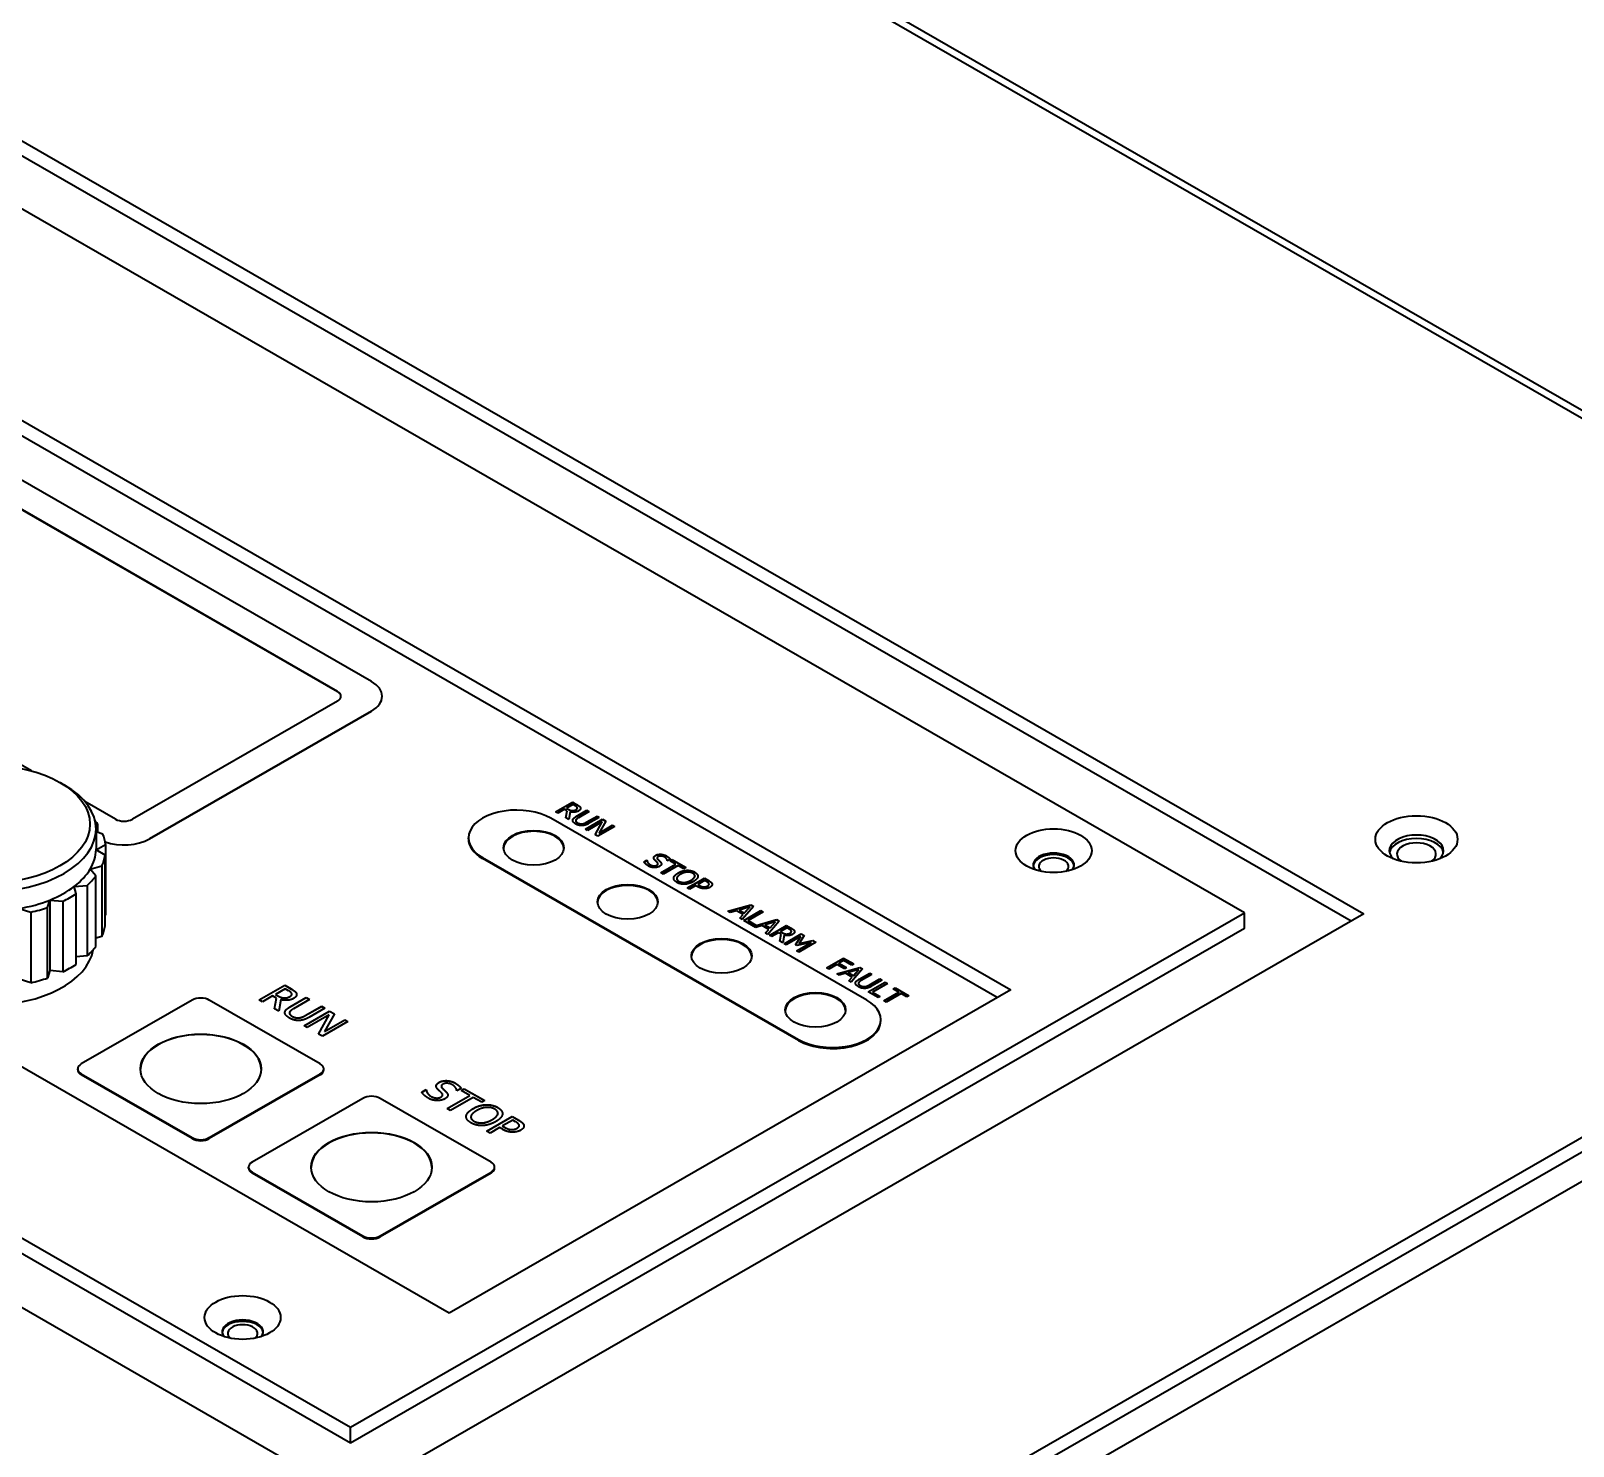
# Model space of a CAD drawing. Header units: millimetres. Extents: x 0 to 1682, y 0 to 1188.
# Drawn here: x 1531.8 to 1582.9, y 982.7 to 1029.7 of the extents above; entities that cross this region are included whole.
import ezdxf

# ---------------------------------------------------------------- set-up
doc = ezdxf.new("R2010")
doc.units = ezdxf.units.MM
doc.header["$LTSCALE"] = 2
doc.layers.add('가시적인 것(ISO)', color=3, linetype='Continuous', lineweight=40)
doc.layers.add('가시적인 좁은 것(ISO)', color=3, linetype='Continuous', lineweight=35)

msp = doc.modelspace()

# ---------------------------------------------------------------- linework, layer by layer
at = {"layer": '가시적인 것(ISO)'}
for p, q in [((1604.3142, 1004.9367), (1451.5792, 1092.891)), ((1525.3837, 1029.5491), (1576.0126, 1000.3939)), ((1575.5867, 1000.1486), (1525.3837, 1029.0586)), ((1572.0528, 1000.4266), (1525.3837, 1027.3015)), ((1520.9573, 1022.8468), (1564.317, 997.8775)), ((1563.8633, 997.6162), (1521.4947, 1022.0147)), ((1543.1321, 1008.0919), (1525.0302, 1018.5161)), ((1524.4645, 1017.8646), (1542.0008, 1007.7661)), ((1542.0008, 1007.7629), (1524.4645, 1017.8613)), ((1531.8672, 1005.132), (1517.1106, 1013.6298)), ((1545.706, 987.1602), (1502.3462, 1012.1294)), ((1495.7701, 1010.2482), (1542.4392, 983.3732)), ((1542.4392, 981.0602), (1491.8103, 1010.2154)), ((1542.4392, 982.85), (1495.7701, 1009.7249)), ((1542.0008, 1007.4404), (1535.2125, 1003.5313)), ((1543.4836, 1007.6), (1543.4836, 1007.6033)), ((1535.7782, 1002.8798), (1543.1321, 1007.1146)), ((1543.1321, 1007.1114), (1535.7782, 1002.8765)), ((1532.8176, 1004.7437), (1532.9596, 1004.6613)), ((1534.6186, 964.9923), (1603.915, 1004.8975)), ((1534.6468, 1003.5313), (1533.6377, 1004.1125)), ((1603.915, 1004.4069), (1534.6186, 964.5018)), ((1549.2275, 1003.771), (1549.7931, 1004.0968)), ((1549.2303, 1003.7694), (1549.7931, 1004.0935)), ((1549.7931, 1004.0968), (1549.9389, 1004.0128)), ((1549.7931, 1004.0968), (1549.7931, 1004.0935)), ((1549.7931, 1004.0935), (1549.9389, 1004.0096)), ((1549.3026, 1003.7277), (1549.2275, 1003.771)), ((1549.5277, 1003.8574), (1549.3026, 1003.7277)), ((1549.6139, 1003.8077), (1549.5277, 1003.8574)), ((1549.5676, 1003.5752), (1549.6139, 1003.8077)), ((1549.5682, 1003.5748), (1549.6139, 1003.8045)), ((1549.8032, 1004.016), (1549.5905, 1003.8935)), ((1549.5905, 1003.8935), (1549.5905, 1003.8902)), ((1549.5905, 1003.8935), (1549.6565, 1003.8555)), ((1549.5905, 1003.8902), (1549.6565, 1003.8522)), ((1549.6139, 1003.8077), (1549.6139, 1003.8045)), ((1549.7102, 1003.7766), (1549.6652, 1003.5189)), ((1549.7881, 1003.8135), (1549.7881, 1003.8103)), ((1549.8779, 1003.973), (1549.8032, 1004.016)), ((1549.916, 1003.6195), (1550.269, 1003.8228)), ((1549.916, 1003.6162), (1550.269, 1003.8195)), ((1549.9507, 1003.8974), (1549.9507, 1003.8942)), ((1550.3442, 1003.7795), (1549.9912, 1003.5762)), ((1550.2483, 1003.426), (1550.6032, 1003.6303)), ((1550.2483, 1003.4227), (1550.6032, 1003.6271)), ((1550.269, 1003.8228), (1550.3442, 1003.7795)), ((1550.269, 1003.8228), (1550.269, 1003.8195)), ((1550.269, 1003.8195), (1550.3413, 1003.7778)), ((1550.6783, 1003.587), (1550.3254, 1003.3838)), ((1550.6032, 1003.6303), (1550.6783, 1003.587)), ((1550.6032, 1003.6303), (1550.6032, 1003.6271)), ((1550.6032, 1003.6271), (1550.6755, 1003.5854)), ((1533.9982, 1003.3204), (1534.05, 1003.3765)), ((1534.0042, 1003.2011), (1534.0042, 1002.547)), ((1534.2306, 1003.0375), (1534.0042, 1003.1067)), ((1534.05, 1003.3765), (1534.05, 1003.0927)), ((1559.537, 997.5342), (1549.0718, 1003.5607)), ((1549.6652, 1003.5189), (1549.5676, 1003.5752)), ((1549.8986, 1003.4811), (1549.8986, 1003.4779)), ((1550.2204, 1003.1992), (1550.7861, 1003.525)), ((1550.2905, 1003.1589), (1550.2204, 1003.1992)), ((1550.2232, 1003.1976), (1550.7861, 1003.5217)), ((1550.7783, 1003.4397), (1550.2905, 1003.1589)), ((1550.5408, 1003.0147), (1550.7783, 1003.4397)), ((1550.5422, 1003.0139), (1550.7783, 1003.4365)), ((1551.1908, 1003.2919), (1550.6252, 1002.9661)), ((1550.8929, 1003.4635), (1550.6728, 1003.0744)), ((1550.6728, 1003.0744), (1551.1207, 1003.3323)), ((1550.6728, 1003.0711), (1551.1207, 1003.329)), ((1550.6728, 1003.0744), (1550.6728, 1003.0711)), ((1550.7783, 1003.4397), (1550.7783, 1003.4365)), ((1550.7861, 1003.525), (1550.8929, 1003.4635)), ((1550.7861, 1003.525), (1550.7861, 1003.5217)), ((1550.7861, 1003.5217), (1550.8915, 1003.461)), ((1551.1207, 1003.3323), (1551.1908, 1003.2919)), ((1551.1207, 1003.3323), (1551.1207, 1003.329)), ((1551.1207, 1003.329), (1551.188, 1003.2903)), ((1534.0037, 1002.5128), (1534.3166, 1002.6872)), ((1534.3166, 1002.6872), (1534.3166, 1000.349)), ((1546.3405, 1002.8765), (1546.3405, 1002.9092)), ((1550.6252, 1002.9661), (1550.5408, 1003.0147)), ((1534.3065, 1002.3326), (1534.0037, 1002.5128)), ((1534.3065, 999.9944), (1534.3065, 1002.3326)), ((1546.8091, 1002.2577), (1557.2743, 996.2312)), ((1557.2743, 996.1985), (1546.8091, 1002.225)), ((1552.1613, 1002.1137), (1552.2558, 1002.1681)), ((1552.1628, 1002.1113), (1552.2558, 1002.1648)), ((1552.2558, 1002.1681), (1552.2613, 1002.165)), ((1552.2558, 1002.1681), (1552.2558, 1002.1648)), ((1552.2558, 1002.1648), (1552.2613, 1002.1617)), ((1552.2613, 1002.165), (1552.2613, 1002.1617)), ((1552.5934, 1002.242), (1552.5934, 1002.2387)), ((1552.622, 1002.0517), (1552.622, 1002.0484)), ((1552.9392, 1002.1441), (1552.9337, 1002.1473)), ((1553.0291, 1002.1958), (1552.9392, 1002.1441)), ((1553.0296, 1002.1491), (1553.0965, 1002.1877)), ((1553.2193, 1002.0398), (1553.0296, 1002.1491)), ((1553.0324, 1002.1475), (1553.0965, 1002.1844)), ((1553.0965, 1002.1877), (1553.5512, 1001.9258)), ((1553.0965, 1002.1877), (1553.0965, 1002.1844)), ((1553.0965, 1002.1844), (1553.5484, 1001.9241)), ((1533.8092, 1001.874), (1534.2004, 1001.9841)), ((1534.0004, 1001.6487), (1533.8092, 1001.874)), ((1534.0004, 999.3105), (1534.0004, 1001.6487)), ((1534.2004, 1001.9841), (1534.2004, 999.6459)), ((1552.7206, 1001.7526), (1553.2193, 1002.0398)), ((1552.7958, 1001.7093), (1552.7206, 1001.7526)), ((1552.7234, 1001.751), (1553.2193, 1002.0366)), ((1553.2945, 1001.9965), (1552.7958, 1001.7093)), ((1553.2193, 1002.0398), (1553.2193, 1002.0366)), ((1553.2465, 1001.5618), (1553.2465, 1001.5585)), ((1553.4843, 1001.8872), (1553.2945, 1001.9965)), ((1553.5512, 1001.9258), (1553.4843, 1001.8872)), ((1553.5797, 1001.835), (1553.5797, 1001.8317)), ((1553.5934, 1001.25), (1554.1591, 1001.5757)), ((1553.5962, 1001.2483), (1554.1591, 1001.5725)), ((1553.842, 1001.6476), (1553.842, 1001.6443)), ((1554.1591, 1001.5757), (1554.3012, 1001.4939)), ((1554.1591, 1001.5757), (1554.1591, 1001.5725)), ((1554.1591, 1001.5725), (1554.3012, 1001.4906)), ((1533.2813, 1001.301), (1533.7125, 1001.3361)), ((1533.3423, 1001.0527), (1533.2813, 1001.301)), ((1533.3423, 998.7145), (1533.3423, 1001.0527)), ((1533.7125, 1001.3361), (1533.7125, 998.9979)), ((1553.6686, 1001.2067), (1553.5934, 1001.25)), ((1553.8795, 1001.3281), (1553.6686, 1001.2067)), ((1553.9432, 1001.2914), (1553.8795, 1001.3281)), ((1554.1692, 1001.495), (1553.9436, 1001.3651)), ((1553.9436, 1001.3651), (1553.9436, 1001.3618)), ((1553.9436, 1001.3651), (1553.995, 1001.3355)), ((1553.9436, 1001.3618), (1553.995, 1001.3322)), ((1554.1495, 1001.2856), (1554.1495, 1001.2823)), ((1554.2315, 1001.4591), (1554.1692, 1001.495)), ((1554.3134, 1001.3739), (1554.3134, 1001.3707)), ((1531.46, 1000.5651), (1531.8446, 1000.4476)), ((1532.3967, 1000.603), (1532.4719, 1000.85)), ((1532.3967, 998.2648), (1532.3967, 1000.603)), ((1532.4719, 1000.85), (1532.4719, 998.5118)), ((1532.4719, 1000.85), (1532.9007, 1000.8067)), ((1532.9007, 1000.8067), (1532.9007, 998.4685)), ((1554.9379, 1000.4757), (1555.6943, 1000.6917)), ((1554.9417, 1000.4735), (1555.6943, 1000.6884)), ((1555.6618, 1000.6217), (1555.3083, 1000.5185)), ((1555.3083, 1000.5185), (1555.3083, 1000.5152)), ((1555.3083, 1000.5185), (1555.483, 1000.4179)), ((1555.3083, 1000.5152), (1555.483, 1000.4146)), ((1555.7869, 1000.6383), (1555.4119, 1000.2028)), ((1555.483, 1000.4179), (1555.6618, 1000.6217)), ((1555.483, 1000.4146), (1555.6618, 1000.6184)), ((1555.6618, 1000.6217), (1555.6618, 1000.6184)), ((1555.6943, 1000.6917), (1555.7869, 1000.6383)), ((1555.6943, 1000.6917), (1555.6943, 1000.6884)), ((1555.6943, 1000.6884), (1555.785, 1000.6361)), ((1531.8446, 1000.4476), (1531.8446, 998.1094)), ((1534.3166, 1000.349), (1534.3065, 1000.3433)), ((1542.4392, 983.3732), (1572.0528, 1000.4266)), ((1576.0126, 1000.3939), (1542.4392, 981.0602)), ((1555.014, 1000.4319), (1554.9379, 1000.4757)), ((1555.2235, 1000.4934), (1555.014, 1000.4319)), ((1555.4395, 1000.3691), (1555.2235, 1000.4934)), ((1555.3326, 1000.2484), (1555.4395, 1000.3691)), ((1555.4119, 1000.2028), (1555.3326, 1000.2484)), ((1555.3346, 1000.2473), (1555.4395, 1000.3658)), ((1555.4395, 1000.3691), (1555.4395, 1000.3658)), ((1555.4656, 1000.1719), (1556.0313, 1000.4976)), ((1555.8676, 999.9404), (1555.4656, 1000.1719)), ((1555.4684, 1000.1702), (1556.0313, 1000.4944)), ((1555.483, 1000.4179), (1555.483, 1000.4146)), ((1556.1064, 1000.4543), (1555.6077, 1000.1671)), ((1555.6077, 1000.1671), (1555.8603, 1000.0217)), ((1555.6077, 1000.1671), (1555.6077, 1000.1638)), ((1555.6077, 1000.1638), (1555.8574, 1000.02)), ((1555.7988, 999.9863), (1556.5479, 1000.2001)), ((1555.7988, 999.983), (1556.5479, 1000.1968)), ((1555.8603, 1000.0217), (1555.7988, 999.9863)), ((1556.0313, 1000.4976), (1556.1064, 1000.4543)), ((1556.0313, 1000.4976), (1556.0313, 1000.4944)), ((1556.0313, 1000.4944), (1556.1036, 1000.4527)), ((1556.5154, 1000.1302), (1556.1619, 1000.0269)), ((1556.1619, 1000.0269), (1556.1619, 1000.0237)), ((1556.1619, 1000.0269), (1556.3366, 999.9264)), ((1556.1619, 1000.0237), (1556.3366, 999.9231)), ((1556.6405, 1000.1468), (1556.2655, 999.7112)), ((1556.3192, 999.6803), (1556.8848, 1000.0061)), ((1556.3366, 999.9264), (1556.5154, 1000.1302)), ((1556.3366, 999.9231), (1556.5154, 1000.1269)), ((1556.5154, 1000.1302), (1556.5154, 1000.1269)), ((1556.5479, 1000.2001), (1556.6405, 1000.1468)), ((1556.5479, 1000.2001), (1556.5479, 1000.1968)), ((1556.5479, 1000.1968), (1556.6386, 1000.1446)), ((1556.8848, 1000.0061), (1557.0306, 999.9221)), ((1556.8848, 1000.0061), (1556.8848, 1000.0028)), ((1572.0528, 999.9034), (1572.0528, 1000.4266)), ((1534.2004, 999.6459), (1534.0004, 999.5896)), ((1572.0528, 999.9034), (1542.4392, 982.85)), ((1555.7988, 999.9863), (1555.7988, 999.983)), ((1556.0771, 1000.0019), (1555.8676, 999.9404)), ((1556.293, 999.8775), (1556.0771, 1000.0019)), ((1556.1862, 999.7569), (1556.293, 999.8775)), ((1556.2655, 999.7112), (1556.1862, 999.7569)), ((1556.1881, 999.7558), (1556.293, 999.8743)), ((1556.293, 999.8775), (1556.293, 999.8743)), ((1556.3943, 999.637), (1556.3192, 999.6803)), ((1556.322, 999.6787), (1556.8848, 1000.0028)), ((1556.3366, 999.9264), (1556.3366, 999.9231)), ((1556.6194, 999.7667), (1556.3943, 999.637)), ((1556.7056, 999.717), (1556.6194, 999.7667)), ((1556.6593, 999.4845), (1556.7056, 999.717)), ((1556.6599, 999.4841), (1556.7056, 999.7138)), ((1556.8949, 999.9253), (1556.6822, 999.8028)), ((1556.6822, 999.8028), (1556.6822, 999.7995)), ((1556.6822, 999.8028), (1556.7482, 999.7648)), ((1556.6822, 999.7995), (1556.7482, 999.7615)), ((1556.7056, 999.717), (1556.7056, 999.7138)), ((1556.8019, 999.6859), (1556.7569, 999.4282)), ((1556.8019, 999.4024), (1557.3675, 999.7281)), ((1556.8047, 999.4007), (1557.3675, 999.7248)), ((1557.3593, 999.6426), (1556.872, 999.362)), ((1556.8798, 999.7228), (1556.8798, 999.7196)), ((1556.8848, 1000.0028), (1557.0306, 999.9189)), ((1556.9696, 999.8823), (1556.8949, 999.9253)), ((1557.0424, 999.8067), (1557.0424, 999.8035)), ((1557.1741, 999.3675), (1557.3593, 999.6426)), ((1557.1757, 999.3666), (1557.3593, 999.6393)), ((1557.4702, 999.669), (1557.2965, 999.4063)), ((1557.2965, 999.4063), (1557.748, 999.509)), ((1557.2965, 999.403), (1557.748, 999.5057)), ((1557.3593, 999.6426), (1557.3593, 999.6393)), ((1557.3675, 999.7281), (1557.4702, 999.669)), ((1557.3675, 999.7281), (1557.3675, 999.7248)), ((1557.3675, 999.7248), (1557.4687, 999.6666)), ((1557.748, 999.509), (1557.8526, 999.4488)), ((1557.748, 999.509), (1557.748, 999.5057)), ((1557.748, 999.5057), (1557.8497, 999.4472)), ((1533.7125, 998.9979), (1533.3423, 998.9678)), ((1556.7569, 999.4282), (1556.6593, 999.4845)), ((1556.872, 999.362), (1556.8019, 999.4024)), ((1557.2199, 999.3411), (1557.1741, 999.3675)), ((1557.2117, 999.1664), (1557.699, 999.447)), ((1557.2869, 999.1231), (1557.2117, 999.1664)), ((1557.2145, 999.1647), (1557.699, 999.4437)), ((1557.699, 999.447), (1557.2199, 999.3411)), ((1557.8526, 999.4488), (1557.2869, 999.1231)), ((1557.2965, 999.4063), (1557.2965, 999.403)), ((1557.699, 999.447), (1557.699, 999.4437)), ((1532.4719, 998.5118), (1532.3967, 998.2648)), ((1532.9007, 998.4685), (1532.4719, 998.5118)), ((1558.2053, 998.601), (1558.771, 998.9268)), ((1558.2805, 998.5577), (1558.2053, 998.601)), ((1558.2081, 998.5994), (1558.771, 998.9235)), ((1558.5528, 998.7145), (1558.2805, 998.5577)), ((1558.55, 998.4025), (1559.3064, 998.6185)), ((1558.8049, 998.5694), (1558.5528, 998.7145)), ((1558.5538, 998.4003), (1559.3064, 998.6152)), ((1558.7792, 998.845), (1558.6197, 998.7531)), ((1558.6197, 998.7531), (1558.8718, 998.6079)), ((1558.6197, 998.7531), (1558.6197, 998.7498)), ((1558.6197, 998.7498), (1558.869, 998.6063)), ((1558.771, 998.9268), (1559.1093, 998.732)), ((1558.771, 998.9268), (1558.771, 998.9235)), ((1558.771, 998.9235), (1559.1065, 998.7303)), ((1559.0424, 998.6934), (1558.7792, 998.845)), ((1558.8718, 998.6079), (1558.8049, 998.5694)), ((1559.2739, 998.5485), (1558.9204, 998.4453)), ((1559.399, 998.5651), (1559.024, 998.1296)), ((1559.1093, 998.732), (1559.0424, 998.6934)), ((1559.0951, 998.3447), (1559.2739, 998.5485)), ((1559.0951, 998.3414), (1559.2739, 998.5452)), ((1559.2739, 998.5485), (1559.2739, 998.5452)), ((1559.3064, 998.6185), (1559.399, 998.5651)), ((1559.3064, 998.6185), (1559.3064, 998.6152)), ((1559.3064, 998.6152), (1559.3971, 998.5629)), ((1531.8446, 998.1094), (1531.46, 998.2269)), ((1539.4058, 997.5403), (1540.2543, 998.0289)), ((1539.4086, 997.5386), (1540.2543, 998.0256)), ((1540.2543, 998.0289), (1540.473, 997.903)), ((1540.2543, 998.0289), (1540.2543, 998.0256)), ((1540.2543, 998.0256), (1540.473, 997.8997)), ((1558.6261, 998.3587), (1558.55, 998.4025)), ((1558.8356, 998.4202), (1558.6261, 998.3587)), ((1559.0515, 998.2959), (1558.8356, 998.4202)), ((1558.9204, 998.4453), (1558.9204, 998.442)), ((1558.9204, 998.4453), (1559.0951, 998.3447)), ((1558.9204, 998.442), (1559.0951, 998.3414)), ((1558.9447, 998.1752), (1559.0515, 998.2959)), ((1559.024, 998.1296), (1558.9447, 998.1752)), ((1558.9466, 998.1741), (1559.0515, 998.2926)), ((1559.0515, 998.2959), (1559.0515, 998.2926)), ((1559.0951, 998.3447), (1559.0951, 998.3414)), ((1559.2661, 998.0868), (1559.2661, 998.0835)), ((1559.2835, 998.2251), (1559.6365, 998.4284)), ((1559.2835, 998.2218), (1559.6365, 998.4251)), ((1559.7117, 998.3851), (1559.3587, 998.1818)), ((1559.5879, 997.8049), (1560.1536, 998.1306)), ((1559.5907, 997.8032), (1560.1536, 998.1273)), ((1559.6158, 998.0316), (1559.9707, 998.2359)), ((1559.6158, 998.0283), (1559.9707, 998.2327)), ((1559.6365, 998.4284), (1559.7117, 998.3851)), ((1559.6365, 998.4284), (1559.6365, 998.4251)), ((1559.6365, 998.4251), (1559.7088, 998.3835)), ((1560.0458, 998.1926), (1559.6929, 997.9894)), ((1560.2288, 998.0873), (1559.73, 997.8001)), ((1559.9707, 998.2359), (1560.0458, 998.1926)), ((1559.9707, 998.2359), (1559.9707, 998.2327)), ((1559.9707, 998.2327), (1560.043, 998.191)), ((1560.1536, 998.1306), (1560.2288, 998.0873)), ((1560.1536, 998.1306), (1560.1536, 998.1273)), ((1560.1536, 998.1273), (1560.2259, 998.0857)), ((1537.1924, 997.5342), (1533.5155, 995.4168)), ((1541.4351, 995.4168), (1537.7581, 997.5342)), ((1539.5185, 997.4753), (1539.4058, 997.5403)), ((1539.8562, 997.6698), (1539.5185, 997.4753)), ((1539.9854, 997.5953), (1539.8562, 997.6698)), ((1539.916, 997.2465), (1539.9854, 997.5953)), ((1539.9166, 997.2461), (1539.9854, 997.592)), ((1540.2694, 997.9077), (1539.9504, 997.724)), ((1539.9504, 997.724), (1539.9504, 997.7207)), ((1539.9504, 997.724), (1540.0494, 997.667)), ((1539.9504, 997.7207), (1540.0494, 997.6637)), ((1539.9854, 997.5953), (1539.9854, 997.592)), ((1540.1298, 997.5486), (1540.0625, 997.1621)), ((1540.2467, 997.604), (1540.2467, 997.6008)), ((1540.3815, 997.8432), (1540.2694, 997.9077)), ((1540.4386, 997.313), (1540.9681, 997.6179)), ((1540.4386, 997.3097), (1540.9681, 997.6146)), ((1540.4907, 997.7299), (1540.4907, 997.7266)), ((1541.0808, 997.5529), (1540.5514, 997.248)), ((1540.9681, 997.6179), (1541.0808, 997.5529)), ((1540.9681, 997.6179), (1540.9681, 997.6146)), ((1540.9681, 997.6146), (1541.078, 997.5513)), ((1564.317, 997.8775), (1545.706, 987.1602)), ((1559.9157, 997.6161), (1559.5879, 997.8049)), ((1559.73, 997.8001), (1559.9826, 997.6546)), ((1559.73, 997.8001), (1559.73, 997.7968)), ((1559.73, 997.7968), (1559.9797, 997.653)), ((1559.9826, 997.6546), (1559.9157, 997.6161)), ((1560.1068, 997.506), (1560.6056, 997.7932)), ((1560.182, 997.4627), (1560.1068, 997.506)), ((1560.1097, 997.5044), (1560.6056, 997.79)), ((1560.6808, 997.7499), (1560.182, 997.4627)), ((1560.4158, 997.9025), (1560.4827, 997.9411)), ((1560.6056, 997.7932), (1560.4158, 997.9025)), ((1560.4186, 997.9009), (1560.4827, 997.9378)), ((1560.4827, 997.9411), (1560.9375, 997.6792)), ((1560.4827, 997.9411), (1560.4827, 997.9378)), ((1560.4827, 997.9378), (1560.9346, 997.6776)), ((1560.6056, 997.7932), (1560.6056, 997.79)), ((1560.8705, 997.6407), (1560.6808, 997.7499)), ((1560.9375, 997.6792), (1560.8705, 997.6407)), ((1540.0625, 997.1621), (1539.916, 997.2465)), ((1540.4125, 997.1054), (1540.4125, 997.1022)), ((1540.8952, 996.6826), (1541.7437, 997.1712)), ((1540.898, 996.681), (1541.7437, 997.168)), ((1540.9371, 997.0227), (1541.4693, 997.3292)), ((1540.9371, 997.0195), (1541.4693, 997.326)), ((1541.732, 997.0433), (1541.0004, 996.622)), ((1541.5821, 997.2643), (1541.0526, 996.9594)), ((1541.3758, 996.4058), (1541.732, 997.0433)), ((1541.3772, 996.405), (1541.732, 997.0401)), ((1541.4693, 997.3292), (1541.5821, 997.2643)), ((1541.4693, 997.3292), (1541.4693, 997.326)), ((1541.4693, 997.326), (1541.5793, 997.2626)), ((1541.9039, 997.079), (1541.5739, 996.4953)), ((1541.732, 997.0433), (1541.732, 997.0401)), ((1541.7437, 997.1712), (1541.9039, 997.079)), ((1541.7437, 997.1712), (1541.7437, 997.168)), ((1541.7437, 997.168), (1541.9025, 997.0765)), ((1541.0004, 996.622), (1540.8952, 996.6826)), ((1542.3509, 996.8216), (1541.5023, 996.3329)), ((1541.5739, 996.4953), (1542.2457, 996.8822)), ((1541.5739, 996.492), (1542.2457, 996.8789)), ((1541.5739, 996.4953), (1541.5739, 996.492)), ((1542.2457, 996.8822), (1542.3509, 996.8216)), ((1542.2457, 996.8822), (1542.2457, 996.8789)), ((1542.2457, 996.8789), (1542.348, 996.8199)), ((1560.0056, 996.85), (1560.0056, 996.8827)), ((1541.5023, 996.3329), (1541.3758, 996.4058)), ((1533.3983, 995.2212), (1533.3983, 995.2539)), ((1533.5155, 995.0911), (1537.1924, 992.9736)), ((1537.1924, 992.9409), (1533.5155, 995.0584)), ((1537.7581, 992.9736), (1541.4351, 995.0911)), ((1541.4351, 995.0584), (1537.7581, 992.9409)), ((1541.5522, 995.2212), (1541.5522, 995.2539)), ((1544.7965, 994.4843), (1544.9382, 994.5658)), ((1544.798, 994.4818), (1544.9382, 994.5626)), ((1544.9382, 994.5658), (1544.9464, 994.5611)), ((1544.9382, 994.5658), (1544.9382, 994.5626)), ((1544.9382, 994.5626), (1544.9464, 994.5578)), ((1544.9464, 994.5611), (1544.9464, 994.5578)), ((1545.4447, 994.6766), (1545.4447, 994.6733)), ((1545.4875, 994.3911), (1545.4875, 994.3879)), ((1545.9634, 994.5298), (1545.9552, 994.5346)), ((1546.0982, 994.6074), (1545.9634, 994.5298)), ((1546.0989, 994.5373), (1546.1993, 994.5951)), ((1546.3836, 994.3734), (1546.0989, 994.5373)), ((1546.1017, 994.5357), (1546.1993, 994.5919)), ((1546.1993, 994.5951), (1546.8814, 994.2023)), ((1546.1993, 994.5951), (1546.1993, 994.5919)), ((1546.1993, 994.5919), (1546.8786, 994.2007)), ((1542.8493, 994.2767), (1539.1723, 992.1593)), ((1547.0919, 992.1593), (1543.415, 994.2767)), ((1545.6354, 993.9426), (1546.3836, 994.3734)), ((1545.7482, 993.8776), (1545.6354, 993.9426)), ((1545.6383, 993.9409), (1546.3836, 994.3701)), ((1546.4963, 994.3084), (1545.7482, 993.8776)), ((1546.3836, 994.3734), (1546.3836, 994.3701)), ((1546.781, 994.1445), (1546.4963, 994.3084)), ((1546.8814, 994.2023), (1546.781, 994.1445)), ((1546.924, 994.0661), (1546.924, 994.0628)), ((1546.4243, 993.6563), (1546.4243, 993.6531)), ((1546.9447, 993.1886), (1547.7932, 993.6773)), ((1546.9475, 993.187), (1547.7932, 993.674)), ((1547.3176, 993.785), (1547.3176, 993.7818)), ((1547.8083, 993.5561), (1547.47, 993.3613)), ((1547.47, 993.3613), (1547.47, 993.358)), ((1547.47, 993.3613), (1547.547, 993.3169)), ((1547.7932, 993.6773), (1548.0063, 993.5545)), ((1547.7932, 993.6773), (1547.7932, 993.674)), ((1547.7932, 993.674), (1548.0063, 993.5512)), ((1547.9018, 993.5022), (1547.8083, 993.5561)), ((1548.0247, 993.3746), (1548.0247, 993.3713)), ((1547.0574, 993.1237), (1546.9447, 993.1886)), ((1547.3737, 993.3058), (1547.0574, 993.1237)), ((1547.4693, 993.2508), (1547.3737, 993.3058)), ((1547.47, 993.358), (1547.547, 993.3137)), ((1547.7787, 993.2421), (1547.7787, 993.2388)), ((1539.0552, 991.9637), (1539.0552, 991.9964)), ((1539.1723, 991.8335), (1542.8493, 989.7161)), ((1543.415, 989.7161), (1547.0919, 991.8335)), ((1547.2091, 991.9637), (1547.2091, 991.9964)), ((1542.8493, 989.6834), (1539.1723, 991.8008)), ((1547.0919, 991.8008), (1543.415, 989.6834)), ((1542.4392, 982.85), (1542.4392, 983.3732))]:
    msp.add_line(p, q, dxfattribs=at)
for centre, major_axis, start_param, end_param in [((1541.7179, 1007.6033), (0.4, 0), 5.4977871, 7.0685835), ((1541.7179, 1007.6), (0.4, 0), 0.0070985, 0.7853982), ((1542.2836, 1007.6033), (1.2, 0), 5.4977871, 7.0685835), ((1542.2836, 1007.6), (1.2, 0), 5.4977871, 6.2831853), ((1530.4042, 1003.2011), (-3.6, 0), 5.5016397, 10.2063236), ((1547.9405, 1002.9092), (-1.6, 0), 3.9269908, 7.0685835), ((1530.4042, 1002.547), (3.92, 0), 0.3762758, 0.4280721), ((1534.9297, 1003.6942), (0.4, 0), 3.9269908, 5.4977871), ((1548.5061, 1002.5508), (1, 0), 0.0283977, 3.113195), ((1530.4042, 1002.547), (3.92, 0), 0.0621165, 0.2190271), ((1534.9297, 1003.3684), (-1.2, 0), 1.0217728, 2.3561945), ((1534.9297, 1003.3652), (-1.2, 0), 1.0223793, 2.3561945), ((1547.9405, 1002.8765), (-1.6, 0), 0, 0.7853982), ((1577.7521, 1002.4854), (0.9, 0), 5.7344902, 9.9734731), ((1577.7521, 1002.371), (0.9, 0), 0.1106462, 3.0309464), ((1577.7521, 1002.371), (-0.6484, 0), 2.4510697, 6.9737082), ((1530.4042, 1002.547), (3.6, 0), 5.9525182, 6.2666775), ((1530.4042, 1002.547), (3.6, 0), 6.2666775, 6.2831853), ((1530.4042, 1002.547), (3.92, 0), 6.0311425, 6.1880531), ((1565.7313, 1002.0128), (0.68, 0), 5.8724146, 9.8355487), ((1565.7313, 1001.9638), (0.68, 0), 0.0626746, 3.0789181), ((1565.7313, 1001.9638), (-0.4918, 0), 2.520356, 6.9044219), ((1530.4042, 1002.547), (3.6, 0), 5.6383589, 5.9525182), ((1530.4042, 1002.547), (-3.92, 0), 2.5753906, 2.7323012), ((1530.4042, 1002.547), (3.6, 0), 5.3241997, 5.6383589), ((1530.4042, 1002.547), (-3.92, 0), 2.2612314, 2.418142), ((1551.6174, 1000.7591), (1, 0), 0.0283977, 3.113195), ((1530.4042, 1002.547), (3.6, 0), 5.0100404, 5.3241997), ((1530.4042, 1002.547), (-3.92, 0), 1.9470721, 2.1039827), ((1530.4042, 1000.2089), (3.92, 0), 6.0311425, 6.1880531), ((1554.7287, 998.9674), (1, 0), 0.0283977, 3.113195), ((1530.4042, 999.3913), (3.52, 0), 3.2378397, 6.1869383), ((1530.4042, 1000.2089), (3.92, 0), 5.7169833, 5.8738939), ((1530.4042, 1000.2089), (3.92, 0), 5.402824, 5.5597346), ((1530.4042, 1000.2089), (3.92, 0), 5.0886648, 5.2455753), ((1537.4753, 997.3714), (0.4, 0), 0.7853982, 2.3561945), ((1557.8399, 997.1758), (1, 0), 0.0283977, 3.113195), ((1558.4056, 996.8827), (1.6, 0), 3.9269908, 7.0685835), ((1558.4056, 996.85), (1.6, 0), 3.9269908, 6.2831853), ((1537.4753, 995.2376), (-2, 0), 3.1486912, 6.2760868), ((1533.7983, 995.2539), (-0.4, 0), 5.4977871, 7.0685835), ((1541.1522, 995.2539), (0.4, 0), 5.4977871, 7.0685835), ((1533.7983, 995.2212), (-0.4, 0), 0, 0.7853982), ((1541.1522, 995.2212), (0.4, 0), 5.4977871, 6.2831853), ((1543.1321, 994.1138), (0.4, 0), 0.7853982, 2.3561945), ((1537.4753, 993.1365), (-0.4, 0), 0.7853982, 2.3561945), ((1537.4753, 993.1038), (-0.4, 0), 0.7853982, 2.3561945), ((1543.1321, 991.98), (-2, 0), 3.1486912, 6.2760868), ((1539.4552, 991.9964), (-0.4, 0), 5.4977871, 7.0685835), ((1539.4552, 991.9637), (-0.4, 0), 0, 0.7853982), ((1546.8091, 991.9964), (0.4, 0), 5.4977871, 7.0685835), ((1546.8091, 991.9637), (0.4, 0), 5.4977871, 6.2831853), ((1543.1321, 989.879), (-0.4, 0), 0.7853982, 2.3561945), ((1543.1321, 989.8463), (-0.4, 0), 0.7853982, 2.3561945), ((1538.8612, 986.5394), (0.68, 0), 5.8724146, 9.8355487), ((1538.8612, 986.4903), (0.68, 0), 0.0626746, 3.0789181), ((1538.8612, 986.4903), (-0.4918, 0), 2.520356, 6.9044219)]:
    msp.add_ellipse(centre, major_axis=major_axis, ratio=0.5758617, start_param=start_param, end_param=end_param, dxfattribs=at)
for centre, major_axis in [((1530.4042, 1003.3646), (-3.4, 0)), ((1577.7521, 1002.8615), (-1.36, 0)), ((1548.5061, 1002.5835), (1, 0)), ((1565.7313, 1002.487), (1.26, 0)), ((1551.6174, 1000.7918), (1, 0)), ((1554.7287, 999.0001), (1, 0)), ((1557.8399, 997.2085), (1, 0)), ((1537.4753, 995.2539), (2, 0)), ((1543.1321, 991.9964), (2, 0)), ((1538.8612, 987.0136), (1.26, 0))]:
    msp.add_ellipse(centre, major_axis=major_axis, ratio=0.5758617, dxfattribs=at)
for points in [[(1549.6565, 1003.8555), (1549.6891, 1003.8368), (1549.7523, 1003.8135), (1549.7881, 1003.8135)], [(1549.6565, 1003.8522), (1549.6891, 1003.8335), (1549.7523, 1003.8103), (1549.7881, 1003.8103)], [(1549.9935, 1003.8046), (1549.9316, 1003.7689), (1549.7844, 1003.757), (1549.7102, 1003.7766)], [(1549.7881, 1003.8135), (1549.8202, 1003.813), (1549.8798, 1003.8294), (1549.9091, 1003.8463)], [(1549.7881, 1003.8103), (1549.8202, 1003.8097), (1549.8798, 1003.8261), (1549.9091, 1003.843)], [(1549.7977, 1003.4891), (1549.7973, 1003.5231), (1549.8555, 1003.5847), (1549.916, 1003.6195)], [(1549.9485, 1003.9102), (1549.943, 1003.9255), (1549.9091, 1003.955), (1549.8779, 1003.973)], [(1549.9091, 1003.8463), (1549.9339, 1003.8605), (1549.9545, 1003.8925), (1549.9485, 1003.9102)], [(1549.9389, 1004.0128), (1549.9875, 1003.9849), (1550.0425, 1003.941), (1550.0531, 1003.9128)], [(1549.9389, 1004.0096), (1549.9875, 1003.9816), (1550.0425, 1003.9378), (1550.0531, 1003.9095)], [(1550.0531, 1003.9128), (1550.0636, 1003.8845), (1550.0379, 1003.8302), (1549.9935, 1003.8046)], [(1550.0531, 1003.9095), (1550.0575, 1003.8976), (1550.0578, 1003.8859)], [(1549.8958, 1003.3724), (1549.8459, 1003.4012), (1549.7977, 1003.459), (1549.7977, 1003.4891)], [(1550.0989, 1003.3157), (1550.0453, 1003.3159), (1549.9481, 1003.3423), (1549.8958, 1003.3724)], [(1549.9013, 1003.4965), (1549.8935, 1003.4746), (1549.9224, 1003.431), (1549.96, 1003.4094)], [(1549.9912, 1003.5762), (1549.9518, 1003.5535), (1549.9087, 1003.5171), (1549.9013, 1003.4965)], [(1549.96, 1003.4094), (1549.9953, 1003.389), (1550.0737, 1003.3708), (1550.1117, 1003.3753)], [(1549.96, 1003.4061), (1549.9953, 1003.3858), (1550.0737, 1003.3676), (1550.1117, 1003.372)], [(1550.3254, 1003.3838), (1550.2662, 1003.3497), (1550.158, 1003.3149), (1550.0989, 1003.3157)], [(1550.1117, 1003.3753), (1550.1475, 1003.3795), (1550.2103, 1003.4041), (1550.2483, 1003.426)], [(1550.1117, 1003.372), (1550.1475, 1003.3763), (1550.2103, 1003.4008), (1550.2483, 1003.4227)], [(1552.303, 1001.9815), (1552.2415, 1002.0169), (1552.181, 1002.0813), (1552.1613, 1002.1137)], [(1552.2613, 1002.165), (1552.2635, 1002.1235), (1552.319, 1002.0472), (1552.3626, 1002.0221)], [(1552.2613, 1002.1617), (1552.2635, 1002.1202), (1552.319, 1002.0439), (1552.3626, 1002.0189)], [(1552.5235, 1002.1676), (1552.5019, 1002.189), (1552.479, 1002.2291), (1552.4799, 1002.2502)], [(1552.4799, 1002.2502), (1552.4813, 1002.2711), (1552.5125, 1002.3112), (1552.5455, 1002.3302)], [(1552.4799, 1002.2469), (1552.4813, 1002.2678), (1552.5125, 1002.3079), (1552.5455, 1002.3269)], [(1552.4799, 1002.2455), (1552.4799, 1002.2462), (1552.4799, 1002.2469)], [(1552.6, 1002.0939), (1552.5812, 1002.1132), (1552.5478, 1002.1441), (1552.5235, 1002.1676)], [(1552.5455, 1002.3302), (1552.6142, 1002.3698), (1552.8146, 1002.3616), (1552.8975, 1002.3138)], [(1552.5455, 1002.3269), (1552.6142, 1002.3665), (1552.8146, 1002.3583), (1552.8975, 1002.3106)], [(1552.5831, 1002.0039), (1552.617, 1002.0235), (1552.6257, 1002.067), (1552.6, 1002.0939)], [(1552.6317, 1002.2896), (1552.5959, 1002.269), (1552.5913, 1002.2225), (1552.6174, 1002.1964)], [(1552.5934, 1002.2387), (1552.5934, 1002.2171), (1552.6174, 1002.1931)], [(1552.6174, 1002.1964), (1552.6349, 1002.1789), (1552.6876, 1002.1296), (1552.7036, 1002.1124)], [(1552.6174, 1002.1931), (1552.6349, 1002.1757), (1552.6876, 1002.1263), (1552.7036, 1002.1091)], [(1552.8375, 1002.2734), (1552.7852, 1002.3035), (1552.6715, 1002.3125), (1552.6317, 1002.2896)], [(1552.7036, 1002.1124), (1552.744, 1002.0686), (1552.7261, 1001.996), (1552.6734, 1001.9656)], [(1552.7036, 1002.1091), (1552.7358, 1002.0742), (1552.7366, 1002.0441)], [(1552.9337, 1002.1473), (1552.9315, 1002.1771), (1552.8838, 1002.2468), (1552.8375, 1002.2734)], [(1552.8975, 1002.3138), (1552.9452, 1002.2864), (1553.0108, 1002.227), (1553.0291, 1002.1958)], [(1552.5019, 1001.926), (1552.4501, 1001.9274), (1552.3548, 1001.9517), (1552.303, 1001.9815)], [(1552.3626, 1002.0221), (1552.4249, 1001.9862), (1552.5404, 1001.9794), (1552.5831, 1002.0039)], [(1552.3626, 1002.0189), (1552.4249, 1001.983), (1552.5404, 1001.9761), (1552.5831, 1002.0007)], [(1552.6734, 1001.9656), (1552.6399, 1001.9464), (1552.5487, 1001.925), (1552.5019, 1001.926)], [(1553.2487, 1001.4348), (1553.1914, 1001.4678), (1553.1387, 1001.543), (1553.1432, 1001.5842)], [(1553.1426, 1001.5704), (1553.1427, 1001.5756), (1553.1432, 1001.5809)], [(1553.1432, 1001.5842), (1553.1483, 1001.6246), (1553.2239, 1001.7083), (1553.2936, 1001.7484)], [(1553.1432, 1001.5809), (1553.1483, 1001.6213), (1553.2239, 1001.705), (1553.2936, 1001.7451)], [(1553.372, 1001.7032), (1553.2606, 1001.6391), (1553.2358, 1001.5171), (1553.3142, 1001.472)], [(1553.2465, 1001.5585), (1553.2465, 1001.5077), (1553.3142, 1001.4687)], [(1553.2936, 1001.7484), (1553.3647, 1001.7893), (1553.5081, 1001.8313), (1553.5797, 1001.835)], [(1553.2936, 1001.7451), (1553.3647, 1001.786), (1553.5081, 1001.828), (1553.5797, 1001.8317)], [(1553.5893, 1001.775), (1553.5379, 1001.7714), (1553.427, 1001.7349), (1553.372, 1001.7032)], [(1553.5797, 1001.835), (1553.6503, 1001.8376), (1553.7814, 1001.807), (1553.8382, 1001.7743)], [(1553.5797, 1001.8317), (1553.6503, 1001.8343), (1553.7814, 1001.8037), (1553.8382, 1001.771)], [(1553.7736, 1001.7365), (1553.7328, 1001.76), (1553.6429, 1001.779), (1553.5893, 1001.775)], [(1553.7153, 1001.5055), (1553.7713, 1001.5377), (1553.8336, 1001.6016), (1553.84, 1001.6306)], [(1553.7153, 1001.5022), (1553.7713, 1001.5345), (1553.8336, 1001.5983), (1553.84, 1001.6274)], [(1553.84, 1001.6306), (1553.8469, 1001.6605), (1553.813, 1001.7138), (1553.7736, 1001.7365)], [(1553.9441, 1001.6251), (1553.9386, 1001.585), (1553.8643, 1001.501), (1553.7937, 1001.4604)], [(1553.8382, 1001.7743), (1553.896, 1001.741), (1553.9482, 1001.6644), (1553.9441, 1001.6251)], [(1553.84, 1001.6274), (1553.842, 1001.636), (1553.842, 1001.6443)], [(1553.5081, 1001.3741), (1553.4339, 1001.3714), (1553.3041, 1001.4028), (1553.2487, 1001.4348)], [(1553.3142, 1001.472), (1553.3926, 1001.4269), (1553.604, 1001.4414), (1553.7153, 1001.5055)], [(1553.3142, 1001.4687), (1553.3926, 1001.4236), (1553.604, 1001.4381), (1553.7153, 1001.5022)], [(1553.7937, 1001.4604), (1553.725, 1001.4208), (1553.5787, 1001.3767), (1553.5081, 1001.3741)], [(1554.171, 1001.2278), (1554.1128, 1001.2281), (1554.0037, 1001.2566), (1553.9432, 1001.2914)], [(1553.995, 1001.3355), (1554.0408, 1001.3091), (1554.1119, 1001.2851), (1554.1495, 1001.2856)], [(1553.995, 1001.3322), (1554.0408, 1001.3058), (1554.1119, 1001.2818), (1554.1495, 1001.2823)], [(1554.1495, 1001.2856), (1554.1834, 1001.2856), (1554.2384, 1001.2999), (1554.2654, 1001.3154)], [(1554.1495, 1001.2823), (1554.1834, 1001.2823), (1554.2384, 1001.2966), (1554.2654, 1001.3122)], [(1554.3461, 1001.2716), (1554.3095, 1001.2505), (1554.2173, 1001.2275), (1554.171, 1001.2278)], [(1554.3108, 1001.3886), (1554.3049, 1001.4057), (1554.2668, 1001.4387), (1554.2315, 1001.4591)], [(1554.2654, 1001.3154), (1554.2948, 1001.3323), (1554.3177, 1001.3688), (1554.3108, 1001.3886)], [(1554.3012, 1001.4939), (1554.3516, 1001.4649), (1554.4057, 1001.4147), (1554.414, 1001.3883)], [(1554.3012, 1001.4906), (1554.3516, 1001.4616), (1554.4057, 1001.4114), (1554.414, 1001.385)], [(1554.414, 1001.3883), (1554.4241, 1001.3577), (1554.3933, 1001.2988), (1554.3461, 1001.2716)], [(1554.414, 1001.385), (1554.4177, 1001.3737), (1554.418, 1001.3626)], [(1556.7482, 999.7648), (1556.7808, 999.7461), (1556.844, 999.7228), (1556.8798, 999.7228)], [(1556.7482, 999.7615), (1556.7808, 999.7428), (1556.844, 999.7196), (1556.8798, 999.7196)], [(1557.0852, 999.7139), (1557.0233, 999.6782), (1556.8761, 999.6663), (1556.8019, 999.6859)], [(1556.8798, 999.7228), (1556.9119, 999.7223), (1556.9715, 999.7387), (1557.0008, 999.7556)], [(1556.8798, 999.7196), (1556.9119, 999.719), (1556.9715, 999.7354), (1557.0008, 999.7523)], [(1557.0402, 999.8195), (1557.0347, 999.8348), (1557.0008, 999.8643), (1556.9696, 999.8823)], [(1557.0008, 999.7556), (1557.0256, 999.7698), (1557.0462, 999.8018), (1557.0402, 999.8195)], [(1557.0306, 999.9221), (1557.0792, 999.8942), (1557.1342, 999.8503), (1557.1448, 999.8221)], [(1557.0306, 999.9189), (1557.0792, 999.8909), (1557.1342, 999.8471), (1557.1448, 999.8188)], [(1557.1448, 999.8221), (1557.1553, 999.7938), (1557.1296, 999.7395), (1557.0852, 999.7139)], [(1557.1448, 999.8188), (1557.1492, 999.8069), (1557.1495, 999.7952)], [(1559.1652, 998.0947), (1559.1648, 998.1288), (1559.223, 998.1903), (1559.2835, 998.2251)], [(1559.2633, 997.978), (1559.2134, 998.0068), (1559.1652, 998.0646), (1559.1652, 998.0947)], [(1559.4664, 997.9213), (1559.4128, 997.9215), (1559.3156, 997.9479), (1559.2633, 997.978)], [(1559.2688, 998.1021), (1559.261, 998.0802), (1559.2899, 998.0366), (1559.3275, 998.015)], [(1559.3587, 998.1818), (1559.3193, 998.1591), (1559.2762, 998.1227), (1559.2688, 998.1021)], [(1559.3275, 998.015), (1559.3628, 997.9947), (1559.4412, 997.9764), (1559.4792, 997.9809)], [(1559.3275, 998.0117), (1559.3628, 997.9914), (1559.4412, 997.9732), (1559.4792, 997.9777)], [(1559.6929, 997.9894), (1559.6337, 997.9553), (1559.5255, 997.9205), (1559.4664, 997.9213)], [(1559.4792, 997.9809), (1559.515, 997.9852), (1559.5778, 998.0097), (1559.6158, 998.0316)], [(1559.4792, 997.9777), (1559.515, 997.9819), (1559.5778, 998.0064), (1559.6158, 998.0283)], [(1540.0494, 997.667), (1540.0982, 997.6389), (1540.1931, 997.604), (1540.2467, 997.604)], [(1540.0494, 997.6637), (1540.0982, 997.6356), (1540.1931, 997.6008), (1540.2467, 997.6008)], [(1540.5548, 997.5906), (1540.462, 997.5371), (1540.2412, 997.5193), (1540.1298, 997.5486)], [(1540.2467, 997.604), (1540.2949, 997.6032), (1540.3843, 997.6278), (1540.4283, 997.6531)], [(1540.2467, 997.6008), (1540.2949, 997.6), (1540.3843, 997.6245), (1540.4283, 997.6499)], [(1540.4874, 997.749), (1540.4792, 997.7719), (1540.4283, 997.8163), (1540.3815, 997.8432)], [(1540.4283, 997.6531), (1540.4654, 997.6745), (1540.4963, 997.7224), (1540.4874, 997.749)], [(1540.473, 997.903), (1540.5459, 997.861), (1540.6284, 997.7953), (1540.6442, 997.7529)], [(1540.473, 997.8997), (1540.5459, 997.8577), (1540.6284, 997.792), (1540.6442, 997.7496)], [(1540.6442, 997.7529), (1540.66, 997.7105), (1540.6215, 997.629), (1540.5548, 997.5906)], [(1540.6442, 997.7496), (1540.651, 997.7314), (1540.6513, 997.7134)], [(1540.2612, 997.1174), (1540.2605, 997.1685), (1540.3478, 997.2607), (1540.4386, 997.313)], [(1540.4083, 996.9424), (1540.3334, 996.9855), (1540.2612, 997.0722), (1540.2612, 997.1174)], [(1540.7129, 996.8572), (1540.6325, 996.8576), (1540.4867, 996.8972), (1540.4083, 996.9424)], [(1540.4166, 997.1285), (1540.4049, 997.0956), (1540.4482, 997.0303), (1540.5046, 996.9978)], [(1540.5514, 997.248), (1540.4922, 997.214), (1540.4276, 997.1593), (1540.4166, 997.1285)], [(1540.5046, 996.9978), (1540.5575, 996.9673), (1540.6751, 996.94), (1540.7322, 996.9467)], [(1540.5046, 996.9945), (1540.5575, 996.964), (1540.6751, 996.9367), (1540.7322, 996.9434)], [(1541.0526, 996.9594), (1540.9639, 996.9083), (1540.8017, 996.856), (1540.7129, 996.8572)], [(1540.7322, 996.9467), (1540.7858, 996.953), (1540.88, 996.9899), (1540.9371, 997.0227)], [(1540.7322, 996.9434), (1540.7858, 996.9498), (1540.88, 996.9866), (1540.9371, 997.0195)], [(1545.009, 994.2859), (1544.9169, 994.3389), (1544.8261, 994.4356), (1544.7965, 994.4843)], [(1544.9464, 994.5611), (1544.9499, 994.4989), (1545.0331, 994.3845), (1545.0984, 994.3469)], [(1544.9464, 994.5578), (1544.9499, 994.4956), (1545.0331, 994.3812), (1545.0984, 994.3436)], [(1545.3397, 994.565), (1545.3074, 994.5971), (1545.273, 994.6573), (1545.2744, 994.689)], [(1545.2743, 994.6827), (1545.2744, 994.6842), (1545.2744, 994.6857)], [(1545.2744, 994.689), (1545.2765, 994.7203), (1545.3232, 994.7805), (1545.3727, 994.809)], [(1545.2744, 994.6857), (1545.2765, 994.717), (1545.3232, 994.7772), (1545.3727, 994.8057)], [(1545.4546, 994.4546), (1545.4264, 994.4835), (1545.3762, 994.5298), (1545.3397, 994.565)], [(1545.3727, 994.809), (1545.4759, 994.8684), (1545.7764, 994.8561), (1545.9008, 994.7844)], [(1545.3727, 994.8057), (1545.4759, 994.8651), (1545.7764, 994.8528), (1545.9008, 994.7811)], [(1545.4291, 994.3195), (1545.48, 994.3488), (1545.4931, 994.4142), (1545.4546, 994.4546)], [(1545.502, 994.748), (1545.4484, 994.7171), (1545.4415, 994.6474), (1545.4807, 994.6082)], [(1545.4447, 994.6733), (1545.4447, 994.641), (1545.4807, 994.6049)], [(1545.4807, 994.6082), (1545.5068, 994.5821), (1545.5859, 994.508), (1545.61, 994.4823)], [(1545.4807, 994.6049), (1545.5068, 994.5788), (1545.5859, 994.5048), (1545.61, 994.479)], [(1545.8108, 994.7238), (1545.7324, 994.769), (1545.5618, 994.7824), (1545.502, 994.748)], [(1545.61, 994.4823), (1545.6705, 994.4166), (1545.6437, 994.3077), (1545.5646, 994.2621)], [(1545.61, 994.479), (1545.6586, 994.4262), (1545.6595, 994.3806)], [(1545.9552, 994.5346), (1545.9517, 994.5793), (1545.8802, 994.6838), (1545.8108, 994.7238)], [(1545.9008, 994.7844), (1545.9724, 994.7432), (1546.0707, 994.6541), (1546.0982, 994.6074)], [(1545.3074, 994.2027), (1545.2297, 994.2047), (1545.0867, 994.2411), (1545.009, 994.2859)], [(1545.0984, 994.3469), (1545.1919, 994.293), (1545.3652, 994.2827), (1545.4291, 994.3195)], [(1545.0984, 994.3436), (1545.1919, 994.2897), (1545.3652, 994.2794), (1545.4291, 994.3163)], [(1545.5646, 994.2621), (1545.5144, 994.2332), (1545.3776, 994.2011), (1545.3074, 994.2027)], [(1546.2694, 993.6899), (1546.277, 993.7505), (1546.3904, 993.876), (1546.495, 993.9362)], [(1546.2694, 993.6867), (1546.277, 993.7472), (1546.3904, 993.8728), (1546.495, 993.933)], [(1546.495, 993.9362), (1546.6015, 993.9976), (1546.8168, 994.0606), (1546.924, 994.0661)], [(1546.495, 993.933), (1546.6015, 993.9943), (1546.8168, 994.0573), (1546.924, 994.0628)], [(1546.9385, 993.9762), (1546.8615, 993.9707), (1546.695, 993.916), (1546.6125, 993.8685)], [(1546.924, 994.0661), (1547.0299, 994.0701), (1547.2266, 994.0241), (1547.3118, 993.975)], [(1546.924, 994.0628), (1547.0299, 994.0668), (1547.2266, 994.0209), (1547.3118, 993.9718)], [(1547.2149, 993.9184), (1547.1537, 993.9537), (1547.0189, 993.9822), (1546.9385, 993.9762)], [(1547.3146, 993.7596), (1547.3249, 993.8044), (1547.274, 993.8844), (1547.2149, 993.9184)], [(1547.3118, 993.975), (1547.3985, 993.9251), (1547.4769, 993.8103), (1547.4707, 993.7513)], [(1546.4276, 993.4658), (1546.3416, 993.5153), (1546.2625, 993.6282), (1546.2694, 993.6899)], [(1546.2684, 993.6701), (1546.2685, 993.6783), (1546.2694, 993.6867)], [(1546.6125, 993.8685), (1546.4454, 993.7723), (1546.4083, 993.5894), (1546.5259, 993.5216)], [(1546.4243, 993.6531), (1546.4243, 993.5769), (1546.5259, 993.5184)], [(1546.8168, 993.3747), (1546.7054, 993.3708), (1546.5108, 993.4179), (1546.4276, 993.4658)], [(1546.5259, 993.5216), (1546.6435, 993.4539), (1546.9605, 993.4757), (1547.1276, 993.5719)], [(1546.5259, 993.5184), (1546.6435, 993.4507), (1546.9605, 993.4724), (1547.1276, 993.5687)], [(1547.2451, 993.5042), (1547.142, 993.4448), (1546.9227, 993.3787), (1546.8168, 993.3747)], [(1547.1276, 993.5719), (1547.2115, 993.6202), (1547.305, 993.7161), (1547.3146, 993.7596)], [(1547.1276, 993.5687), (1547.2115, 993.617), (1547.305, 993.7128), (1547.3146, 993.7564)], [(1547.4707, 993.7513), (1547.4624, 993.6911), (1547.351, 993.5652), (1547.2451, 993.5042)], [(1547.3146, 993.7564), (1547.3176, 993.7693), (1547.3176, 993.7818)], [(1548.0208, 993.3965), (1548.0118, 993.4223), (1547.9548, 993.4718), (1547.9018, 993.5022)], [(1547.9527, 993.2868), (1547.9967, 993.3122), (1548.0311, 993.3668), (1548.0208, 993.3965)], [(1548.0063, 993.5545), (1548.082, 993.511), (1548.1631, 993.4357), (1548.1755, 993.3961)], [(1548.0063, 993.5512), (1548.082, 993.5077), (1548.1631, 993.4324), (1548.1755, 993.3928)], [(1548.1755, 993.3961), (1548.1906, 993.3502), (1548.1446, 993.2619), (1548.0737, 993.2211)], [(1548.1755, 993.3928), (1548.1812, 993.3755), (1548.1815, 993.3583)], [(1547.8111, 993.1554), (1547.7237, 993.1558), (1547.5601, 993.1985), (1547.4693, 993.2508)], [(1547.547, 993.3169), (1547.6158, 993.2773), (1547.7224, 993.2413), (1547.7787, 993.2421)], [(1547.547, 993.3137), (1547.6158, 993.2741), (1547.7224, 993.238), (1547.7787, 993.2388)], [(1547.7787, 993.2421), (1547.8296, 993.2421), (1547.9121, 993.2635), (1547.9527, 993.2868)], [(1547.7787, 993.2388), (1547.8296, 993.2388), (1547.9121, 993.2602), (1547.9527, 993.2836)], [(1548.0737, 993.2211), (1548.0187, 993.1894), (1547.8805, 993.155), (1547.8111, 993.1554)]]:
    msp.add_open_spline(points, degree=2, dxfattribs=at)
for points, knots in [([(1549.7977, 1003.4882), (1549.7983, 1003.521), (1549.8555, 1003.5814), (1549.916, 1003.6162)], [0.0355824, 0.0355824, 0.0355824, 1, 2, 2, 2]), ([(1549.9091, 1003.843), (1549.9339, 1003.8573), (1549.9507, 1003.8833), (1549.9507, 1003.8942)], [0, 0, 0, 1, 1.6338028, 1.6338028, 1.6338028]), ([(1549.8986, 1003.4779), (1549.8986, 1003.4637), (1549.9224, 1003.4277), (1549.96, 1003.4061)], [0.3505155, 0.3505155, 0.3505155, 1, 2, 2, 2]), ([(1552.5831, 1002.0007), (1552.617, 1002.0202), (1552.622, 1002.0451), (1552.622, 1002.0484)], [0, 0, 0, 1, 1.1450382, 1.1450382, 1.1450382]), ([(1552.8975, 1002.3106), (1552.9452, 1002.2831), (1553.0095, 1002.2249), (1553.0276, 1002.195)], [0, 0, 0, 1, 1.9609237, 1.9609237, 1.9609237]), ([(1553.8382, 1001.771), (1553.896, 1001.7377), (1553.9441, 1001.6672), (1553.9446, 1001.6342)], [0, 0, 0, 1, 1.8427751, 1.8427751, 1.8427751]), ([(1554.2654, 1001.3122), (1554.2948, 1001.3291), (1554.3134, 1001.3587), (1554.3134, 1001.3707)], [0, 0, 0, 1, 1.625, 1.625, 1.625]), ([(1557.0008, 999.7523), (1557.0256, 999.7666), (1557.0424, 999.7926), (1557.0424, 999.8035)], [0, 0, 0, 1, 1.6338028, 1.6338028, 1.6338028]), ([(1559.1652, 998.0939), (1559.1658, 998.1266), (1559.223, 998.187), (1559.2835, 998.2218)], [0.0355824, 0.0355824, 0.0355824, 1, 2, 2, 2]), ([(1559.2661, 998.0835), (1559.2661, 998.0693), (1559.2899, 998.0334), (1559.3275, 998.0117)], [0.3505155, 0.3505155, 0.3505155, 1, 2, 2, 2]), ([(1540.4283, 997.6499), (1540.4654, 997.6712), (1540.4907, 997.7104), (1540.4907, 997.7266)], [0, 0, 0, 1, 1.6338028, 1.6338028, 1.6338028]), ([(1540.2612, 997.1174), (1540.2619, 997.1667), (1540.3478, 997.2574), (1540.4386, 997.3097)], [0.0320594, 0.0320594, 0.0320594, 1, 2, 2, 2]), ([(1540.4125, 997.1022), (1540.4125, 997.0809), (1540.4482, 997.027), (1540.5046, 996.9945)], [0.3505155, 0.3505155, 0.3505155, 1, 2, 2, 2]), ([(1545.4291, 994.3163), (1545.48, 994.3456), (1545.4875, 994.383), (1545.4875, 994.3879)], [0, 0, 0, 1, 1.1450382, 1.1450382, 1.1450382]), ([(1545.9008, 994.7811), (1545.9724, 994.74), (1546.0694, 994.652), (1546.0967, 994.6066)], [0, 0, 0, 1, 1.9739213, 1.9739213, 1.9739213]), ([(1547.3118, 993.9718), (1547.3985, 993.9219), (1547.471, 993.8157), (1547.4715, 993.7657)], [0, 0, 0, 1, 1.8497288, 1.8497288, 1.8497288]), ([(1547.9527, 993.2836), (1547.9967, 993.3089), (1548.0247, 993.3533), (1548.0247, 993.3713)], [0, 0, 0, 1, 1.625, 1.625, 1.625])]:
    msp.add_open_spline(points, degree=2, knots=knots, dxfattribs=at)
at = {"layer": '가시적인 좁은 것(ISO)'}
for p, q in [((1603.915, 1004.8975), (1451.18, 1092.8517)), ((1542.0008, 1007.7661), (1542.0008, 1007.7629)), ((1543.1321, 1007.1146), (1543.1321, 1007.1114)), ((1549.6565, 1003.8555), (1549.6565, 1003.8522)), ((1549.9091, 1003.8463), (1549.9091, 1003.843)), ((1549.916, 1003.6195), (1549.916, 1003.6162)), ((1549.9389, 1004.0128), (1549.9389, 1004.0096)), ((1550.0531, 1003.9128), (1550.0531, 1003.9095)), ((1603.4908, 1003.1816), (1535.0428, 963.765)), ((1549.96, 1003.4094), (1549.96, 1003.4061)), ((1550.1117, 1003.3753), (1550.1117, 1003.372)), ((1550.2483, 1003.426), (1550.2483, 1003.4227)), ((1535.7782, 1002.8765), (1535.7782, 1002.8798)), ((1546.8091, 1002.225), (1546.8091, 1002.2577)), ((1552.4799, 1002.2502), (1552.4799, 1002.2469)), ((1552.5455, 1002.3302), (1552.5455, 1002.3269)), ((1552.6174, 1002.1964), (1552.6174, 1002.1931)), ((1552.7036, 1002.1124), (1552.7036, 1002.1091)), ((1552.8975, 1002.3138), (1552.8975, 1002.3106)), ((1552.3626, 1002.0221), (1552.3626, 1002.0189)), ((1552.5831, 1002.0039), (1552.5831, 1002.0007)), ((1553.1432, 1001.5842), (1553.1432, 1001.5809)), ((1553.2936, 1001.7484), (1553.2936, 1001.7451)), ((1553.8382, 1001.7743), (1553.8382, 1001.771)), ((1553.84, 1001.6306), (1553.84, 1001.6274)), ((1553.3142, 1001.472), (1553.3142, 1001.4687)), ((1553.7153, 1001.5055), (1553.7153, 1001.5022)), ((1553.995, 1001.3355), (1553.995, 1001.3322)), ((1554.2654, 1001.3154), (1554.2654, 1001.3122)), ((1554.3012, 1001.4939), (1554.3012, 1001.4906)), ((1554.414, 1001.3883), (1554.414, 1001.385)), ((1556.7482, 999.7648), (1556.7482, 999.7615)), ((1557.0008, 999.7556), (1557.0008, 999.7523)), ((1557.0306, 999.9221), (1557.0306, 999.9189)), ((1557.1448, 999.8221), (1557.1448, 999.8188)), ((1559.2835, 998.2251), (1559.2835, 998.2218)), ((1559.3275, 998.015), (1559.3275, 998.0117)), ((1559.4792, 997.9809), (1559.4792, 997.9777)), ((1559.6158, 998.0316), (1559.6158, 998.0283)), ((1540.0494, 997.667), (1540.0494, 997.6637)), ((1540.4283, 997.6531), (1540.4283, 997.6499)), ((1540.473, 997.903), (1540.473, 997.8997)), ((1540.6442, 997.7529), (1540.6442, 997.7496)), ((1540.4386, 997.313), (1540.4386, 997.3097)), ((1540.5046, 996.9978), (1540.5046, 996.9945)), ((1540.7322, 996.9467), (1540.7322, 996.9434)), ((1540.9371, 997.0227), (1540.9371, 997.0195)), ((1557.2743, 996.1985), (1557.2743, 996.2312)), ((1533.5155, 995.0584), (1533.5155, 995.0911)), ((1541.4351, 995.0911), (1541.4351, 995.0584)), ((1545.2744, 994.689), (1545.2744, 994.6857)), ((1545.3727, 994.809), (1545.3727, 994.8057)), ((1545.4807, 994.6082), (1545.4807, 994.6049)), ((1545.61, 994.4823), (1545.61, 994.479)), ((1545.9008, 994.7844), (1545.9008, 994.7811)), ((1545.0984, 994.3469), (1545.0984, 994.3436)), ((1545.4291, 994.3195), (1545.4291, 994.3163)), ((1546.495, 993.9362), (1546.495, 993.933)), ((1547.3118, 993.975), (1547.3118, 993.9718)), ((1546.2694, 993.6899), (1546.2694, 993.6867)), ((1546.5259, 993.5216), (1546.5259, 993.5184)), ((1547.1276, 993.5719), (1547.1276, 993.5687)), ((1547.3146, 993.7596), (1547.3146, 993.7564)), ((1548.0063, 993.5545), (1548.0063, 993.5512)), ((1548.1755, 993.3961), (1548.1755, 993.3928)), ((1537.1924, 992.9736), (1537.1924, 992.9409)), ((1537.7581, 992.9409), (1537.7581, 992.9736)), ((1547.547, 993.3169), (1547.547, 993.3137)), ((1547.9527, 993.2868), (1547.9527, 993.2836)), ((1539.1723, 991.8008), (1539.1723, 991.8335)), ((1547.0919, 991.8335), (1547.0919, 991.8008)), ((1542.8493, 989.7161), (1542.8493, 989.6834)), ((1543.415, 989.6834), (1543.415, 989.7161))]:
    msp.add_line(p, q, dxfattribs=at)

doc.saveas('drawing.dxf')
